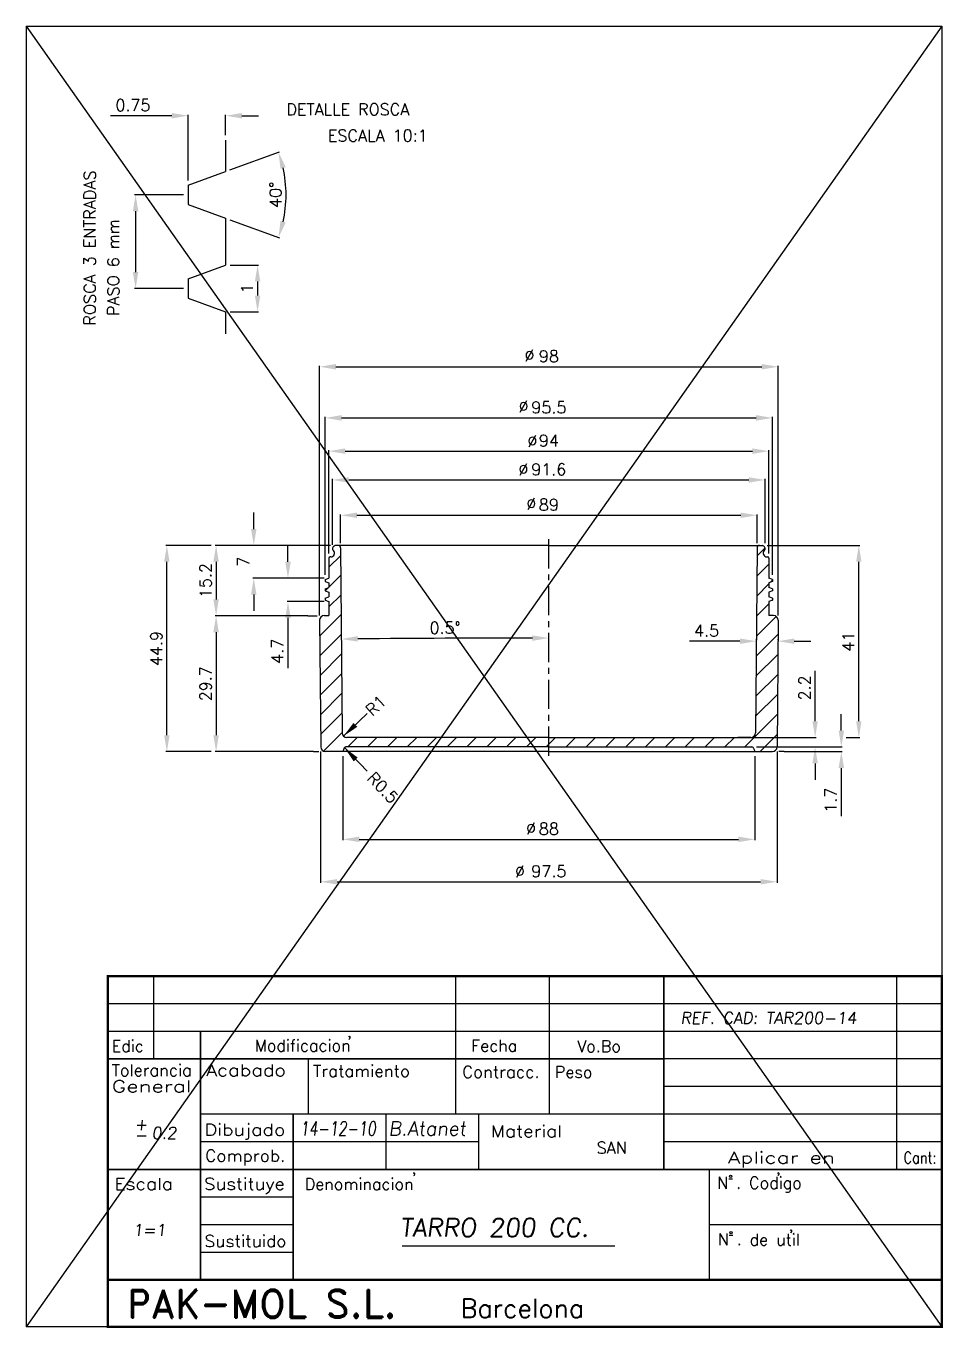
# Model space of a CAD drawing. Extents: x 321 to 964, y 983 to 1560.
# Drawn here: x 548.6 to 744.6, y 982.9 to 1261 of the extents above; entities that cross this region are included whole.
import ezdxf
from ezdxf.enums import TextEntityAlignment as Align

# ---------------------------------------------------------------- set-up
doc = ezdxf.new("R2010")
doc.units = 0
doc.header["$LTSCALE"] = 5
doc.header["$MEASUREMENT"] = 0
doc.linetypes.add('CENTRO', pattern=[2, 1.25, -0.25, 0.25, -0.25])
doc.linetypes.add('CONTINUA', pattern=[0])
doc.layers.get('0').update_dxf_attribs({"linetype": 'CONTINUA'})
doc.layers.get('DEFPOINTS').update_dxf_attribs({"linetype": 'CONTINUA'})
doc.styles.add('25', font='simplex.shx', dxfattribs={"height": 2.5})
doc.styles.add('4', font='ROMANS', dxfattribs={"oblique": 7, "height": 4})
doc.styles.add('ROMAND', font='romand', dxfattribs={"height": 4})
doc.styles.add('ROMANS', font='romans', dxfattribs={"oblique": 7, "height": 2.5})
doc.dimstyles.get("Standard").update_dxf_attribs({"dimtxt": 0.18, "dimasz": 0.18, "dimexe": 0.18, "dimexo": 0.0625, "dimgap": 0.09, "dimtad": 0, "dimtih": 1, "dimtoh": 1, "dimdec": 4, "dimzin": 0, "dimtxsty": 'STANDARD', "dimcen": 0.09, "dimazin": 3, "dimtfac": 1, "dimtdec": 4, "dimtofl": 0, "dimtmove": 0, "dimatfit": 3, "dimtolj": 1, "dimtzin": 0})

# ---------------------------------------------------------------- blocks, each defined once
blk = doc.blocks.new('*D41')
at = {"color": 0, "linetype": 'BYBLOCK'}
for p, q in [((579.77, 1233.78), (566.66, 1233.78)), ((583.27, 1219.97), (583.27, 1233.98)), ((591.27, 1229.59), (591.27, 1233.98)), ((594.77, 1233.78), (598.27, 1233.78))]:
    blk.add_line(p, q, dxfattribs=at)
for points in [[(579.77, 1234.36), (579.77, 1233.19), (583.27, 1233.78)], [(594.77, 1234.36), (594.77, 1233.19), (591.27, 1233.78)]]:
    blk.add_solid(points, dxfattribs=at)
at = {"layer": 'DEFPOINTS', "color": 0, "linetype": 'BYBLOCK'}
for p in [(591.27, 1233.78), (591.27, 1228.59), (583.27, 1218.97)]:
    blk.add_point(p, dxfattribs=at)
at = {"color": 0, "linetype": 'BYBLOCK', "insert": (571.47, 1236.03), "char_height": 2.5, "attachment_point": 5, "style": '25'}
blk.add_mtext('\\A1;0.75', dxfattribs=at)
blk = doc.blocks.new('*D40')
at = {"color": 0, "linetype": 'BYBLOCK'}
for p, q in [((592.21, 1238.99), (602.77, 1242.84)), ((592.21, 1228.31), (602.77, 1224.47))]:
    blk.add_line(p, q, dxfattribs=at)
blk.add_arc((577.54, 1233.65), 26.65, 347.5294, 12.4706, dxfattribs=at)
for points in [[(603, 1239.24), (604.12, 1239.57), (602.58, 1242.77)], [(604.12, 1227.73), (603, 1228.06), (602.58, 1224.54)]]:
    blk.add_solid(points, dxfattribs=at)
at = {"layer": 'DEFPOINTS', "color": 0, "linetype": 'BYBLOCK'}
for p in [(591.27, 1238.65), (583.27, 1235.74), (583.27, 1231.56), (604.01, 1230.56), (591.27, 1228.65)]:
    blk.add_point(p, dxfattribs=at)
at = {"color": 0, "linetype": 'BYBLOCK', "insert": (601.94, 1233.65), "char_height": 2.5, "attachment_point": 5, "rotation": 90, "style": '25'}
blk.add_mtext('\\A1;40°', dxfattribs=at)
blk = doc.blocks.new('*D30')
at = {"color": 0, "linetype": 'BYBLOCK'}
for p, q in [((600.71, 884.14), (591.04, 884.14)), ((591.24, 843.59), (591.24, 880.64)), ((600.71, 840.09), (591.04, 840.09))]:
    blk.add_line(p, q, dxfattribs=at)
for points in [[(590.65, 880.64), (591.82, 880.64), (591.24, 884.14)], [(590.65, 843.59), (591.82, 843.59), (591.24, 840.09)]]:
    blk.add_solid(points, dxfattribs=at)
at = {"layer": 'DEFPOINTS', "color": 0, "linetype": 'BYBLOCK'}
for p in [(591.24, 884.14), (601.71, 884.14), (601.71, 840.09)]:
    blk.add_point(p, dxfattribs=at)
at = {"color": 0, "linetype": 'BYBLOCK', "insert": (588.99, 862.11), "char_height": 2.5, "attachment_point": 5, "rotation": 90, "style": '25'}
blk.add_mtext('\\A1;44.9', dxfattribs=at)
blk = doc.blocks.new('*D39')
at = {"color": 0, "linetype": 'BYBLOCK'}
for p, q in [((582.27, 1233.65), (571.84, 1233.65)), ((572.04, 1230.15), (572.04, 1217.15)), ((582.27, 1213.65), (571.84, 1213.65))]:
    blk.add_line(p, q, dxfattribs=at)
for points in [[(571.46, 1230.15), (572.62, 1230.15), (572.04, 1233.65)], [(571.46, 1217.15), (572.62, 1217.15), (572.04, 1213.65)]]:
    blk.add_solid(points, dxfattribs=at)
at = {"layer": 'DEFPOINTS', "color": 0, "linetype": 'BYBLOCK'}
for p in [(583.27, 1233.65), (572.04, 1213.65), (583.27, 1213.65)]:
    blk.add_point(p, dxfattribs=at)
blk = doc.blocks.new('*D37')
at = {"color": 0, "linetype": 'BYBLOCK'}
for p, q in [((625.06, 877.85), (625.06, 911.57)), ((628.56, 911.37), (717.16, 911.37)), ((720.66, 877.85), (720.66, 911.57))]:
    blk.add_line(p, q, dxfattribs=at)
for points in [[(628.56, 911.96), (628.56, 910.79), (625.06, 911.37)], [(717.16, 911.96), (717.16, 910.79), (720.66, 911.37)]]:
    blk.add_solid(points, dxfattribs=at)
at = {"layer": 'DEFPOINTS', "color": 0, "linetype": 'BYBLOCK'}
for p in [(720.66, 911.37), (625.06, 876.85), (720.66, 876.85)]:
    blk.add_point(p, dxfattribs=at)
at = {"color": 0, "linetype": 'BYBLOCK', "insert": (672.86, 913.62), "char_height": 2.5, "attachment_point": 5, "style": '25'}
blk.add_mtext('\\A1;95.5', dxfattribs=at)
blk = doc.blocks.new('*D31')
at = {"color": 0, "linetype": 'BYBLOCK'}
for p, q in [((628.86, 1137.78), (628.86, 1119.84)), ((716.86, 1137.78), (716.86, 1119.84)), ((632.36, 1120.04), (713.36, 1120.04))]:
    blk.add_line(p, q, dxfattribs=at)
for points in [[(632.36, 1120.62), (632.36, 1119.45), (628.86, 1120.04)], [(713.36, 1120.62), (713.36, 1119.45), (716.86, 1120.04)]]:
    blk.add_solid(points, dxfattribs=at)
at = {"layer": 'DEFPOINTS', "color": 0, "linetype": 'BYBLOCK'}
for p in [(628.86, 1138.78), (716.86, 1138.78), (716.86, 1120.04)]:
    blk.add_point(p, dxfattribs=at)
at = {"color": 0, "linetype": 'BYBLOCK', "insert": (672.86, 1122.29), "char_height": 2.5, "attachment_point": 5, "style": '25'}
blk.add_mtext('\\A1;88', dxfattribs=at)
blk = doc.blocks.new('*D27')
at = {"color": 0, "linetype": 'BYBLOCK'}
for p, q in [((626.61, 1182.98), (626.61, 1197.01)), ((630.11, 1196.81), (715.57, 1196.81)), ((719.07, 1183.28), (719.07, 1197.01))]:
    blk.add_line(p, q, dxfattribs=at)
for points in [[(630.11, 1197.39), (630.11, 1196.22), (626.61, 1196.81)], [(715.57, 1197.39), (715.57, 1196.22), (719.07, 1196.81)]]:
    blk.add_solid(points, dxfattribs=at)
at = {"layer": 'DEFPOINTS', "color": 0, "linetype": 'BYBLOCK'}
for p in [(719.07, 1196.81), (626.61, 1181.98), (719.07, 1182.28)]:
    blk.add_point(p, dxfattribs=at)
at = {"color": 0, "linetype": 'BYBLOCK', "insert": (672.84, 1199.06), "char_height": 2.5, "attachment_point": 5, "style": '25'}
blk.add_mtext('\\A1;91.6', dxfattribs=at)
blk = doc.blocks.new('*D26')
at = {"color": 0, "linetype": 'BYBLOCK'}
for p, q in [((625.86, 1181.08), (625.86, 1203.16)), ((629.36, 1202.96), (716.36, 1202.96)), ((719.86, 1181.08), (719.86, 1203.16))]:
    blk.add_line(p, q, dxfattribs=at)
for points in [[(629.36, 1203.55), (629.36, 1202.38), (625.86, 1202.96)], [(716.36, 1203.55), (716.36, 1202.38), (719.86, 1202.96)]]:
    blk.add_solid(points, dxfattribs=at)
at = {"layer": 'DEFPOINTS', "color": 0, "linetype": 'BYBLOCK'}
for p in [(719.86, 1202.96), (625.86, 1180.08), (719.86, 1180.08)]:
    blk.add_point(p, dxfattribs=at)
at = {"color": 0, "linetype": 'BYBLOCK', "insert": (672.86, 1205.21), "char_height": 2.5, "attachment_point": 5, "style": '25'}
blk.add_mtext('\\A1;94', dxfattribs=at)
blk = doc.blocks.new('*D25')
at = {"color": 0, "linetype": 'BYBLOCK'}
for p, q in [((628.36, 1183.32), (628.36, 1189.46)), ((631.86, 1189.26), (713.86, 1189.26)), ((717.36, 1183.32), (717.36, 1189.46))]:
    blk.add_line(p, q, dxfattribs=at)
for points in [[(631.86, 1189.84), (631.86, 1188.68), (628.36, 1189.26)], [(713.86, 1189.84), (713.86, 1188.68), (717.36, 1189.26)]]:
    blk.add_solid(points, dxfattribs=at)
at = {"layer": 'DEFPOINTS', "color": 0, "linetype": 'BYBLOCK'}
for p in [(717.36, 1189.26), (628.36, 1182.32), (717.36, 1182.32)]:
    blk.add_point(p, dxfattribs=at)
at = {"color": 0, "linetype": 'BYBLOCK', "insert": (672.86, 1191.51), "char_height": 2.5, "attachment_point": 5, "style": '25'}
blk.add_mtext('\\A1;89', dxfattribs=at)
blk = doc.blocks.new('*D35')
at = {"color": 0, "linetype": 'BYBLOCK'}
blk.add_arc((672.86, -3916.87), 5079.9, 90.03948, 90.46052, dxfattribs=at)
for points in [[(632.04, 1162.28), (632.03, 1163.45), (628.53, 1162.83)], [(669.36, 1163.61), (669.36, 1162.44), (672.86, 1163.03)]]:
    blk.add_solid(points, dxfattribs=at)
at = {"layer": 'DEFPOINTS', "color": 0, "linetype": 'BYBLOCK'}
for p in [(672.86, 1185.03), (628.36, 1182.32), (658.09, 1163.01), (628.7, 1143.76), (672.86, 1137.89)]:
    blk.add_point(p, dxfattribs=at)
at = {"color": 0, "linetype": 'BYBLOCK', "insert": (650.69, 1165.23), "char_height": 2.5, "attachment_point": 5, "rotation": 0.25, "style": '25'}
blk.add_mtext('\\A1;0.5°', dxfattribs=at)
blk = doc.blocks.new('*D29')
at = {"color": 0, "linetype": 'BYBLOCK'}
for p, q in [((620.36, 869.09), (601.56, 869.09)), ((601.76, 865.59), (601.76, 843.59)), ((622.6, 840.09), (601.56, 840.09))]:
    blk.add_line(p, q, dxfattribs=at)
for points in [[(601.17, 865.59), (602.34, 865.59), (601.76, 869.09)], [(601.17, 843.59), (602.34, 843.59), (601.76, 840.09)]]:
    blk.add_solid(points, dxfattribs=at)
at = {"layer": 'DEFPOINTS', "color": 0, "linetype": 'BYBLOCK'}
for p in [(621.36, 869.09), (601.76, 840.09), (623.6, 840.09)]:
    blk.add_point(p, dxfattribs=at)
at = {"color": 0, "linetype": 'BYBLOCK', "insert": (599.51, 854.59), "char_height": 2.5, "attachment_point": 5, "rotation": 90, "style": '25'}
blk.add_mtext('\\A1;29.7', dxfattribs=at)
blk = doc.blocks.new('*D36')
at = {"color": 0, "linetype": 'BYBLOCK'}
blk.add_line((634.01, 1134.58), (629.17, 1139.64), dxfattribs=at)
blk.add_solid([(632.01, 1137.51), (631.17, 1136.7), (629.17, 1139.64)], dxfattribs=at)
at = {"layer": 'DEFPOINTS', "color": 0, "linetype": 'BYBLOCK'}
for p in [(629.17, 1139.64), (629.52, 1139.28)]:
    blk.add_point(p, dxfattribs=at)
at = {"color": 0, "linetype": 'BYBLOCK', "insert": (637.38, 1131.06), "char_height": 2.5, "attachment_point": 5, "rotation": 313.7489, "style": '25'}
blk.add_mtext('\\A1;R0.5', dxfattribs=at)
blk = doc.blocks.new('*D38')
at = {"color": 0, "linetype": 'BYBLOCK'}
for p, q in [((609.81, 1186.32), (609.81, 1189.82)), ((625.19, 1182.82), (609.61, 1182.82)), ((624.86, 1175.82), (609.61, 1175.82)), ((609.81, 1172.32), (609.81, 1168.82))]:
    blk.add_line(p, q, dxfattribs=at)
for points in [[(609.22, 1186.32), (610.39, 1186.32), (609.81, 1182.82)], [(609.22, 1172.32), (610.39, 1172.32), (609.81, 1175.82)]]:
    blk.add_solid(points, dxfattribs=at)
at = {"layer": 'DEFPOINTS', "color": 0, "linetype": 'BYBLOCK'}
for p in [(609.81, 1182.82), (626.19, 1182.82), (625.86, 1175.82)]:
    blk.add_point(p, dxfattribs=at)
at = {"color": 0, "linetype": 'BYBLOCK', "insert": (607.56, 1179.32), "char_height": 2.5, "attachment_point": 5, "rotation": 90, "style": '25'}
blk.add_mtext('\\A1;7', dxfattribs=at)
blk = doc.blocks.new('*D28')
at = {"color": 0, "linetype": 'BYBLOCK'}
for p, q in [((626.19, 1182.82), (601.56, 1182.82)), ((601.76, 1179.32), (601.76, 1171.28)), ((621.36, 1167.78), (601.56, 1167.78))]:
    blk.add_line(p, q, dxfattribs=at)
for points in [[(601.17, 1179.32), (602.34, 1179.32), (601.76, 1182.82)], [(601.17, 1171.28), (602.34, 1171.28), (601.76, 1167.78)]]:
    blk.add_solid(points, dxfattribs=at)
at = {"layer": 'DEFPOINTS', "color": 0, "linetype": 'BYBLOCK'}
for p in [(627.19, 1182.82), (601.76, 1167.78), (622.36, 1167.78)]:
    blk.add_point(p, dxfattribs=at)
at = {"color": 0, "linetype": 'BYBLOCK', "insert": (599.51, 1175.3), "char_height": 2.5, "attachment_point": 5, "rotation": 90, "style": '25'}
blk.add_mtext('\\A1;15.2', dxfattribs=at)
blk = doc.blocks.new('*D43')
at = {"color": 0, "linetype": 'BYBLOCK'}
for p, q in [((617.12, 880.64), (617.12, 884.14)), ((623.86, 877.14), (616.92, 877.14)), ((624.86, 872.14), (616.92, 872.14)), ((617.12, 868.64), (617.12, 857.9))]:
    blk.add_line(p, q, dxfattribs=at)
for points in [[(616.54, 880.64), (617.71, 880.64), (617.12, 877.14)], [(616.54, 868.64), (617.71, 868.64), (617.12, 872.14)]]:
    blk.add_solid(points, dxfattribs=at)
at = {"layer": 'DEFPOINTS', "color": 0, "linetype": 'BYBLOCK'}
for p in [(624.86, 877.14), (617.12, 872.14), (625.86, 872.14)]:
    blk.add_point(p, dxfattribs=at)
at = {"color": 0, "linetype": 'BYBLOCK', "insert": (614.87, 861.52), "char_height": 2.5, "attachment_point": 5, "rotation": 90, "style": '25'}
blk.add_mtext('\\A1;4.7', dxfattribs=at)
blk = doc.blocks.new('*D42')
at = {"color": 0, "linetype": 'BYBLOCK'}
for p, q in [((592.27, 1218.65), (598.31, 1218.65)), ((598.11, 1215.15), (598.11, 1212.15)), ((592.27, 1208.65), (598.31, 1208.65))]:
    blk.add_line(p, q, dxfattribs=at)
for points in [[(597.53, 1215.15), (598.69, 1215.15), (598.11, 1218.65)], [(597.53, 1212.15), (598.69, 1212.15), (598.11, 1208.65)]]:
    blk.add_solid(points, dxfattribs=at)
at = {"layer": 'DEFPOINTS', "color": 0, "linetype": 'BYBLOCK'}
for p in [(591.27, 1218.65), (591.27, 1208.65), (598.11, 1208.65)]:
    blk.add_point(p, dxfattribs=at)
at = {"color": 0, "linetype": 'BYBLOCK', "insert": (595.86, 1213.65), "char_height": 2.5, "attachment_point": 5, "rotation": 90, "style": '25'}
blk.add_mtext('\\A1;1', dxfattribs=at)
blk = doc.blocks.new('*D34')
at = {"color": 0, "linetype": 'BYBLOCK'}
for p, q in [((719.53, 1182.82), (739.3, 1182.82)), ((739.1, 1145.28), (739.1, 1179.32)), ((736.41, 1141.78), (739.3, 1141.78))]:
    blk.add_line(p, q, dxfattribs=at)
for points in [[(738.52, 1179.32), (739.68, 1179.32), (739.1, 1182.82)], [(738.52, 1145.28), (739.68, 1145.28), (739.1, 1141.78)]]:
    blk.add_solid(points, dxfattribs=at)
at = {"layer": 'DEFPOINTS', "color": 0, "linetype": 'BYBLOCK'}
for p in [(718.53, 1182.82), (739.1, 1182.82), (735.41, 1141.78)]:
    blk.add_point(p, dxfattribs=at)
at = {"color": 0, "linetype": 'BYBLOCK', "insert": (736.85, 1162.3), "char_height": 2.5, "attachment_point": 5, "rotation": 90, "style": '25'}
blk.add_mtext('\\A1;41', dxfattribs=at)
blk = doc.blocks.new('*D33')
at = {"color": 0, "linetype": 'BYBLOCK'}
for p, q in [((735.36, 844.59), (735.36, 848.09)), ((718.21, 841.09), (735.56, 841.09)), ((723.12, 840.09), (735.56, 840.09)), ((735.36, 836.59), (735.36, 826.33))]:
    blk.add_line(p, q, dxfattribs=at)
for points in [[(734.78, 844.59), (735.95, 844.59), (735.36, 841.09)], [(734.78, 836.59), (735.95, 836.59), (735.36, 840.09)]]:
    blk.add_solid(points, dxfattribs=at)
at = {"layer": 'DEFPOINTS', "color": 0, "linetype": 'BYBLOCK'}
for p in [(717.21, 841.09), (722.12, 840.09), (735.36, 840.09)]:
    blk.add_point(p, dxfattribs=at)
at = {"color": 0, "linetype": 'BYBLOCK', "insert": (733.11, 829.71), "char_height": 2.5, "attachment_point": 5, "rotation": 90, "style": '25'}
blk.add_mtext('\\A1;1.7', dxfattribs=at)
blk = doc.blocks.new('*D32')
at = {"color": 0, "linetype": 'BYBLOCK'}
for p, q in [((729.76, 846.59), (729.76, 857.33)), ((716.03, 843.09), (729.96, 843.09)), ((717.21, 841.09), (729.96, 841.09)), ((729.76, 837.59), (729.76, 834.09))]:
    blk.add_line(p, q, dxfattribs=at)
for points in [[(729.18, 846.59), (730.34, 846.59), (729.76, 843.09)], [(729.18, 837.59), (730.34, 837.59), (729.76, 841.09)]]:
    blk.add_solid(points, dxfattribs=at)
at = {"layer": 'DEFPOINTS', "color": 0, "linetype": 'BYBLOCK'}
for p in [(715.03, 843.09), (729.76, 843.09), (716.21, 841.09)]:
    blk.add_point(p, dxfattribs=at)
at = {"color": 0, "linetype": 'BYBLOCK', "insert": (727.51, 853.71), "char_height": 2.5, "attachment_point": 5, "rotation": 90, "style": '25'}
blk.add_mtext('\\A1;2.2', dxfattribs=at)
blk = doc.blocks.new('*D57')
at = {"color": 0, "linetype": 'BYBLOCK'}
for p, q in [((623.87, 1167.83), (623.87, 1221.19)), ((627.37, 1220.99), (718.36, 1220.99)), ((721.86, 1167.83), (721.86, 1221.19))]:
    blk.add_line(p, q, dxfattribs=at)
for points in [[(627.37, 1221.57), (627.37, 1220.4), (623.87, 1220.99)], [(718.36, 1221.57), (718.36, 1220.4), (721.86, 1220.99)]]:
    blk.add_solid(points, dxfattribs=at)
at = {"layer": 'DEFPOINTS', "color": 0, "linetype": 'BYBLOCK'}
for p in [(721.86, 1220.99), (623.87, 1166.83), (721.86, 1166.83)]:
    blk.add_point(p, dxfattribs=at)
at = {"color": 0, "linetype": 'BYBLOCK', "insert": (672.86, 1223.24), "char_height": 2.5, "attachment_point": 5, "style": '25'}
blk.add_mtext('\\A1;98', dxfattribs=at)
blk = doc.blocks.new('*D58')
at = {"color": 0, "linetype": 'BYBLOCK'}
for p, q in [((624.1, 1138.77), (624.1, 1110.78)), ((721.62, 1138.77), (721.62, 1110.78)), ((627.6, 1110.98), (718.12, 1110.98))]:
    blk.add_line(p, q, dxfattribs=at)
for points in [[(627.6, 1111.56), (627.6, 1110.39), (624.1, 1110.98)], [(718.12, 1111.56), (718.12, 1110.39), (721.62, 1110.98)]]:
    blk.add_solid(points, dxfattribs=at)
at = {"layer": 'DEFPOINTS', "color": 0, "linetype": 'BYBLOCK'}
for p in [(624.1, 1139.77), (721.62, 1139.77), (721.62, 1110.98)]:
    blk.add_point(p, dxfattribs=at)
at = {"color": 0, "linetype": 'BYBLOCK', "insert": (672.86, 1113.23), "char_height": 2.5, "attachment_point": 5, "style": '25'}
blk.add_mtext('\\A1;97.5', dxfattribs=at)
blk = doc.blocks.new('*D59')
at = {"color": 0, "linetype": 'BYBLOCK'}
blk.add_line((634.07, 1130.12), (628.98, 1125.31), dxfattribs=at)
blk.add_solid([(631.12, 1128.14), (631.93, 1127.3), (628.98, 1125.31)], dxfattribs=at)
at = {"layer": 'DEFPOINTS', "color": 0, "linetype": 'BYBLOCK'}
for p in [(628.98, 1125.31), (629.71, 1126)]:
    blk.add_point(p, dxfattribs=at)
at = {"color": 0, "linetype": 'BYBLOCK', "insert": (635.92, 1131.87), "char_height": 2.5, "attachment_point": 5, "rotation": 43.4045, "style": '25'}
blk.add_mtext('\\A1;R1', dxfattribs=at)
blk = doc.blocks.new('*D60')
at = {"color": 0, "linetype": 'BYBLOCK'}
for p, q in [((701.17, 1129.55), (690.43, 1129.55)), ((704.67, 1130.05), (704.67, 1129.75)), ((709.3, 1130.01), (709.3, 1129.75)), ((712.8, 1129.55), (716.3, 1129.55))]:
    blk.add_line(p, q, dxfattribs=at)
for points in [[(701.17, 1130.14), (701.17, 1128.97), (704.67, 1129.55)], [(712.8, 1130.14), (712.8, 1128.97), (709.3, 1129.55)]]:
    blk.add_solid(points, dxfattribs=at)
at = {"layer": 'DEFPOINTS', "color": 0, "linetype": 'BYBLOCK'}
for p in [(704.67, 1129.55), (704.67, 1129.05), (709.3, 1129.01)]:
    blk.add_point(p, dxfattribs=at)
at = {"color": 0, "linetype": 'BYBLOCK', "insert": (694.05, 1131.8), "char_height": 2.5, "attachment_point": 5, "style": '25'}
blk.add_mtext('\\A1;4.5', dxfattribs=at)

msp = doc.modelspace()

# ---------------------------------------------------------------- linework, layer by layer
at = {"color": 7}
for p, q in [((548.62832, 1260.95122), (744.31408, 1260.95122)), ((548.62832, 1260.95122), (548.62832, 983.1162)), ((744.31408, 1260.95122), (744.31408, 983.1162)), ((575.88793, 1058.0162), (575.88793, 1040.3162)), ((640.41408, 1058.0162), (640.41408, 1028.5162)), ((660.41408, 1058.0162), (660.41408, 1040.3162)), ((734.61408, 1058.0162), (734.61408, 1016.7162)), ((744.31408, 1052.1162), (566.11408, 1052.1162)), ((566.11408, 1052.1162), (566.11408, 983.1162)), ((684.91408, 1052.1162), (684.91408, 1016.7162)), ((744.31408, 1052.1162), (744.31408, 984.1162)), ((744.31408, 1046.2162), (566.11408, 1046.2162)), ((585.91408, 1046.2162), (585.91408, 993.1162)), ((744.31408, 1040.3162), (566.11408, 1040.3162)), ((608.91408, 1040.3162), (608.91408, 1028.5162)), ((660.41408, 1040.3162), (660.41408, 1028.5162)), ((744.31408, 1034.4162), (684.91408, 1034.4162)), ((744.31408, 1028.5162), (585.91408, 1028.5162)), ((605.71408, 1028.5162), (605.71408, 993.1162)), ((625.51408, 1028.5162), (625.51408, 1016.7162)), ((645.31408, 1028.5162), (645.31408, 1016.7162)), ((645.31408, 1022.6162), (585.91408, 1022.6162)), ((744.31408, 1022.6162), (684.91408, 1022.6162)), ((744.31408, 1016.7162), (566.11408, 1016.7162)), ((694.61408, 1016.7162), (694.61408, 993.1162)), ((605.71408, 1010.8162), (585.91408, 1010.8162)), ((605.71408, 1004.9162), (585.91408, 1004.9162)), ((744.31408, 1004.9162), (694.61408, 1004.9162)), ((605.71408, 999.0162), (585.91408, 999.0162)), ((744.31408, 993.1162), (566.11408, 993.1162)), ((744.31408, 983.1162), (548.62832, 983.1162)), ((744.31408, 983.1162), (566.11408, 983.1162))]:
    msp.add_line(p, q, dxfattribs=at)
at = {"color": 1}
for p, q in [((744.31408, 1260.95122), (548.62832, 983.1162)), ((548.62832, 1260.95122), (744.31408, 983.1162)), ((583.27453, 1226.98442), (591.27453, 1229.89619)), ((583.27453, 1222.80795), (591.27453, 1219.89619)), ((583.27453, 1206.98442), (591.27453, 1209.89619)), ((583.27453, 1202.80795), (591.27453, 1199.89619)), ((614.09639, 1149.1738), (614.33194, 1148.93181)), ((660.34897, 1150.01571), (614.6783, 1150.01571)), ((660.34897, 1150.01571), (706.01963, 1150.01571)), ((704.8336, 1147.75503), (706.55067, 1149.4721)), ((706.60155, 1149.1738), (706.36599, 1148.93181)), ((613.34897, 1145.36585), (615.86324, 1147.88013)), ((613.75868, 1147.5738), (613.64897, 1147.5738)), ((704.79625, 1143.47504), (707.34897, 1146.02776)), ((706.93925, 1147.5738), (707.04897, 1147.5738)), ((612.54897, 1142.72454), (613.34897, 1143.01571)), ((613.34897, 1141.12321), (615.89994, 1143.67419)), ((708.14897, 1142.72454), (707.34897, 1143.01571)), ((612.54897, 1142.30689), (613.34897, 1142.01571)), ((612.54897, 1140.72454), (613.34897, 1141.01571)), ((612.54897, 1140.32321), (613.17995, 1140.9542)), ((612.54897, 1140.30689), (613.34897, 1140.01571)), ((704.7589, 1139.19505), (707.34897, 1141.78512)), ((708.14897, 1142.30689), (707.34897, 1142.01571)), ((708.14897, 1140.72454), (707.34897, 1141.01571)), ((708.14897, 1140.30689), (707.34897, 1140.01571)), ((707.71152, 1142.14768), (708.14897, 1142.58512)), ((612.54897, 1138.72454), (613.34897, 1139.01571)), ((612.54897, 1138.30689), (613.34897, 1138.01571)), ((613.34897, 1136.88057), (615.93665, 1139.46825)), ((704.72155, 1134.91506), (707.34897, 1137.54248)), ((708.14897, 1138.72454), (707.34897, 1139.01571)), ((708.14897, 1138.30689), (707.34897, 1138.01571)), ((708.09302, 1138.28653), (708.14897, 1138.34248)), ((611.38205, 1130.67102), (615.97335, 1135.26232)), ((612.32815, 1135.02786), (613.34897, 1135.05302)), ((704.6842, 1130.63507), (708.90553, 1134.8564)), ((708.36978, 1135.02786), (707.34897, 1135.05302)), ((611.41876, 1126.46508), (616.01006, 1131.05638)), ((704.64685, 1126.35508), (709.31899, 1131.02722)), ((611.45546, 1122.25915), (616.04676, 1126.85045)), ((704.6095, 1122.07508), (709.28164, 1126.74723)), ((611.49217, 1118.05321), (616.08347, 1122.64451)), ((704.57214, 1117.79509), (709.24429, 1122.46723)), ((611.52887, 1113.84727), (616.12017, 1118.43857)), ((704.53479, 1113.5151), (709.20694, 1118.18724)), ((611.56558, 1109.64134), (616.15688, 1114.23264)), ((702.22889, 1106.96655), (709.16958, 1113.90725)), ((612.13343, 1105.96655), (616.19358, 1110.0267)), ((705.47153, 1105.96655), (709.13223, 1109.62726)), ((660.34897, 1106.96655), (617.00058, 1106.96655)), ((660.34897, 1108.96655), (617.19414, 1108.96655)), ((617.37607, 1106.96655), (619.37607, 1108.96655)), ((621.61871, 1106.96655), (623.61871, 1108.96655)), ((625.86135, 1106.96655), (627.86135, 1108.96655)), ((630.104, 1106.96655), (632.104, 1108.96655)), ((634.34664, 1106.96655), (636.34664, 1108.96655)), ((638.58928, 1106.96655), (640.58928, 1108.96655)), ((642.83192, 1106.96655), (644.83192, 1108.96655)), ((647.07456, 1106.96655), (649.07456, 1108.96655)), ((651.3172, 1106.96655), (653.3172, 1108.96655)), ((655.55984, 1106.96655), (657.55984, 1108.96655)), ((659.80248, 1106.96655), (661.80248, 1108.96655)), ((660.34897, 1108.96655), (703.50379, 1108.96655)), ((660.34897, 1106.96655), (703.69735, 1106.96655)), ((664.04512, 1106.96655), (666.04512, 1108.96655)), ((668.28776, 1106.96655), (670.28776, 1108.96655)), ((672.5304, 1106.96655), (674.5304, 1108.96655)), ((676.77304, 1106.96655), (678.77304, 1108.96655)), ((681.01568, 1106.96655), (683.01568, 1108.96655)), ((685.25832, 1106.96655), (687.25832, 1108.96655)), ((689.50096, 1106.96655), (691.50096, 1108.96655)), ((693.74361, 1106.96655), (695.74361, 1108.96655)), ((697.98625, 1106.96655), (699.98625, 1108.96655)), ((660.34897, 1105.96655), (612.58896, 1105.96655)), ((616.51762, 1106.59596), (616.34897, 1105.96655)), ((660.34897, 1105.96655), (708.10898, 1105.96655)), ((704.18032, 1106.59596), (704.34897, 1105.96655))]:
    msp.add_line(p, q, dxfattribs=at)
at = {"color": 1, "linetype": 'CONTINUA'}
for p, q in [((591.27453, 1236.60386), (591.27453, 1229.89619)), ((583.27453, 1226.98442), (583.27453, 1222.80795)), ((591.27453, 1219.89619), (591.27453, 1209.89619)), ((583.27453, 1206.98442), (583.27453, 1202.80795)), ((591.27453, 1199.89619), (591.27453, 1195.17741)), ((615.84897, 1149.51571), (616.19418, 1109.95783)), ((704.84897, 1149.51571), (704.50375, 1109.95783)), ((613.34897, 1147.2738), (613.34897, 1143.01571)), ((707.34897, 1147.2738), (707.34897, 1143.01571)), ((612.54897, 1142.72454), (612.54897, 1142.30689)), ((612.54897, 1140.72454), (612.54897, 1140.30689)), ((613.34897, 1142.01571), (613.34897, 1141.01571)), ((707.34897, 1142.01571), (707.34897, 1141.01571)), ((708.14897, 1142.72454), (708.14897, 1142.30689)), ((708.14897, 1140.72454), (708.14897, 1140.30689)), ((612.54897, 1138.72454), (612.54897, 1138.30689)), ((613.34897, 1140.01571), (613.34897, 1139.01571)), ((613.34897, 1138.01571), (613.34897, 1135.05302)), ((707.34897, 1140.01571), (707.34897, 1139.01571)), ((707.34897, 1138.01571), (707.34897, 1135.05302)), ((708.14897, 1138.72454), (708.14897, 1138.30689)), ((611.35283, 1134.01944), (611.58899, 1106.95783)), ((709.3451, 1134.01944), (709.10894, 1106.95783))]:
    msp.add_line(p, q, dxfattribs=at)
at = {"linetype": 'CENTRO'}
msp.add_line((660.34897, 1105.08128), (660.34897, 1152.22142), dxfattribs=at)
for p, q in [((608.84092, 1134.96655), (610.83758, 1134.96655)), ((703.51248, 1108.96655), (700.74165, 1108.96655)), ((610.08891, 1105.96655), (611.22099, 1105.96655)), ((710.60903, 1105.96655), (709.47694, 1105.96655)), ((629.02369, 1000.3865), (674.47905, 1000.3865))]:
    msp.add_line(p, q)
at = {"color": 4}
for p, q in [((698.77312, 1014.70144), (699.56103, 1014.70144)), ((698.85864, 1002.67101), (699.64654, 1002.67101))]:
    msp.add_line(p, q, dxfattribs=at)
for points, const_width in [([(566.11408, 1058.0162), (566.11408, 983.1162), (744.31408, 983.1162), (744.31408, 1010.8162), (744.31408, 1058.0162), (566.11408, 1058.0162)], 0.5), ([(684.91408, 1016.7162), (684.91408, 1058.0162)], 0.3), ([(585.91408, 993.1162), (585.91408, 1046.2162)], 0.3), ([(566.11408, 1040.3162), (684.91408, 1040.3162)], 0.3), ([(605.71408, 993.1162), (605.71408, 1028.5162)], 0.3), ([(744.31408, 1016.7162), (566.11408, 1016.7162)], 0.3), ([(694.61408, 993.1162), (694.61408, 1016.7162)], 0.3), ([(566.11408, 993.1162), (744.31408, 993.1162)], 0.5)]:
    msp.add_lwpolyline(points, dxfattribs=dict(const_width=const_width))
for centre in [(699.18583, 1015.26443), (699.27135, 1003.234)]:
    msp.add_circle(centre, 0.27058, dxfattribs=at)
at = {"color": 1}
for centre, radius, start, end in [((613.75868, 1148.3738), 0.8, 270, 44.2278587), ((614.99639, 1149.1738), 0.9, 110.6971949, 180), ((615.34897, 1149.51571), 0.5, 360, 90), ((705.34897, 1149.51571), 0.5, 90, 180), ((705.70155, 1149.1738), 0.9, 0, 69.3028051), ((706.93925, 1148.3738), 0.8, 135.7721413, 270), ((613.64897, 1147.2738), 0.3, 90, 180), ((707.04897, 1147.2738), 0.3, 0, 90), ((612.35279, 1134.02816), 1, 91.4120007, 180.5), ((708.34514, 1134.02816), 1, 359.5, 88.5879993), ((617.19414, 1109.96655), 1, 180.5, 270), ((703.50379, 1109.96655), 1, 270, 359.5), ((612.58896, 1106.96655), 1, 180.5, 270), ((617.00058, 1106.46655), 0.5, 90, 165), ((703.69735, 1106.46655), 0.5, 15, 90), ((708.10898, 1106.96655), 1, 270, 359.5)]:
    msp.add_arc(centre, radius, start, end, dxfattribs=at)

# ---------------------------------------------------------------- texts
at = {"color": 7, "style": '25'}
for s, p in [('DETALLE ROSCA', (604.27254, 1241.89361)), ('ESCALA 10:1', (613.14128, 1236.29853))]:
    msp.add_text(s, height=2.5, dxfattribs=at).set_placement(p)
for s, p in [('ROSCA 3 ENTRADAS', (563.50616, 1197.00304)), ('PASO 6 mm', (568.54002, 1199.03711))]:
    msp.add_text(s, height=2.5, rotation=90, dxfattribs=at).set_placement(p)
at = {"style": '25'}
for s, p in [('%%c', (655.1439, 1189.35969)), ('%%c', (653.87594, 1178.4759)), ('%%c', (655.77671, 1171.0627)), ('%%c', (653.8443, 1165.01029)), ('%%c', (655.53731, 1157.68799)), ('%%C', (655.48159, 1088.32416)), ('%%C', (653.10285, 1079.16844)), ('SAN', (670.58058, 1020.09806))]:
    msp.add_text(s, height=2.5, dxfattribs=at).set_placement(p)
at = {"oblique": 7}
for s, height, style, p in [('REF. CAD: TAR200-14', 2.5, 'ROMANS', (688.49102, 1047.84038)), ('+', 2.5, 'ROMANS', (571.8208, 1025.10221)), ('B.Atanet', 3, 'ROMANS', (626.09665, 1023.99585)), ('-', 2.5, 'ROMANS', (571.8208, 1022.82456)), ('0.2', 2.5, 'ROMANS', (575.48084, 1023.27104)), ('1=1', 2.5, 'ROMANS', (571.4613, 1002.5553)), ('TARRO 200 CC.', 3.8919771, '4', (628.50235, 1002.38584))]:
    msp.add_text(s, height=height, dxfattribs=dict(at, style=style)).set_placement(p)
at = {"color": 4}
for s, height, style, p in [('Edic', 2.5, 'ROMANS', (566.93686, 1041.84663)), ('Modificacion', 2.5, 'ROMANS', (597.51429, 1041.93175)), ("'", 2.5, '25', (617.20964, 1042.71696)), ('Fecha', 2.5, 'ROMANS', (643.74056, 1041.9031)), ('Vo.Bo', 2.5, 'ROMANS', (666.41676, 1041.78859)), ('Peso', 2.5, 'ROMANS', (661.63697, 1036.2766)), ("'", 2.5, '25', (631.00628, 1013.53967)), ('N . Codigo', 2.5, 'ROMANS', (696.28523, 1012.61409)), ("'", 2.5, '25', (708.83616, 1013.57608)), ('Denominacion', 2.5, 'ROMANS', (608.18494, 1012.34426)), ('N .', 2.5, 'ROMANS', (696.44127, 1000.56338)), ('de util', 2.5, 'ROMANS', (703.24411, 1000.4695)), ("'", 2.5, '25', (711.52295, 1001.34514)), ('PAK-MOL S.L.', 6, 'ROMAND', (570.18874, 985.0203)), ('Barcelona', 4, '4', (641.47342, 985.0792))]:
    msp.add_text(s, height=height, dxfattribs=dict(at, style=style)).set_placement(p)
at = {"color": 4, "style": 'ROMANS'}
for s, width, p, p2 in [('Tolerancia', 0.940146, (566.93323, 1036.67182), (584.05732, 1036.67182)), ('Acabado', 1.121612, (587.10698, 1036.67182), (604.19821, 1036.67182)), ('Tratamiento', 0.957353, (609.92852, 1036.48914), (630.67116, 1036.48914)), ('Contracc.', 0.959177, (641.83721, 1036.30298), (658.39444, 1036.30298)), ('General', 1.270843, (566.98043, 1033.22878), (583.92501, 1033.22878)), ('Dibujado', 1.108803, (586.77385, 1023.95906), (604.0659, 1023.95906)), ('Material', 1.090532, (647.94846, 1023.64359), (663.13801, 1023.64359)), ('Comprob.', 0.987886, (586.89551, 1018.39723), (604.0659, 1018.39723)), ('Aplicar en', 1.221721, (698.62177, 1017.98425), (721.45631, 1017.98425)), ('Cant:', 0.770947, (736.1253, 1017.98425), (743.19232, 1017.98425)), ('Escala', 1.088591, (567.53597, 1012.38177), (579.97702, 1012.38177)), ('Sustituye', 1.051982, (586.6522, 1012.38177), (603.93477, 1012.38177)), ('Sustituido', 0.979997, (586.77385, 1000.16729), (604.27379, 1000.16729))]:
    msp.add_text(s, height=2.5, dxfattribs=dict(at, width=width)).set_placement(p, p2, align=Align.FIT)
at = {"style": 'ROMANS', "oblique": 7, "width": 0.672745}
msp.add_text('14-12-10', height=3, dxfattribs=at).set_placement((607.17157, 1023.94724), (623.41355, 1023.94724), align=Align.FIT)

# ---------------------------------------------------------------- dimensions: what is measured, and where the dimension line sits
for base, p1, p2, text, picture, middle, set_off in [((591.27453, 1241.79539), (583.27453, 1226.98442), (591.27453, 1236.60386), '0.75', '*D41', (571.46501, 1241.79539), (0, 8.01742)), ((707.34897, 1170.15606), (613.34897, 1147.2738), (707.34897, 1147.2738), '94', '*D26', (660.34897, 1170.15606), (-12.51525, -32.80867))]:
    dim = msp.add_linear_dim(base=base, p1=p1, p2=p2, text=text, dimstyle='STANDARD', override={"dimtxt": 1, "dimasz": 3.5, "dimexe": 0.2, "dimexo": 1, "dimgap": 1, "dimtad": 1, "dimtih": 0, "dimtoh": 0, "dimzin": 8, "dimtxsty": '25', "dimcen": 0, "dimtzin": 8})
    dim.commit()
    dim.dimension.update_dxf_attribs({"geometry": picture, "text_midpoint": middle, "dimtype": 160, "insert": set_off})
for base, line1, line2, picture, middle, set_off in [((604.00971, 1221.80199), ((583.27453, 1226.98442), (591.27453, 1229.89619)), ((583.27453, 1222.80795), (591.27453, 1219.89619)), '*D40', (601.93992, 1224.89619), (0, -8.75642)), ((645.57216, 1130.19718), ((660.34897, 1105.08128), (660.34897, 1152.22142)), ((615.84897, 1149.51571), (616.18553, 1110.9491)), '*D35', (638.17398, 1132.42029), (-12.51525, -32.80867))]:
    dim = msp.add_angular_dim_2l(base=base, line1=line1, line2=line2, dimstyle='STANDARD', override={"dimtxt": 1, "dimasz": 3.5, "dimexe": 0.2, "dimexo": 1, "dimgap": 1, "dimtad": 1, "dimtih": 0, "dimtoh": 0, "dimzin": 8, "dimtxsty": '25', "dimcen": 0, "dimtzin": 8})
    dim.commit()
    dim.dimension.update_dxf_attribs({"geometry": picture, "text_midpoint": middle, "insert": set_off})
for base, p1, p2, text, picture, middle, set_off in [((572.04109, 1204.89619), (583.27453, 1224.89619), (583.27453, 1204.89619), ' ', '*D39', (572.04109, 1214.89619), (0, -8.75642)), ((598.1113, 1199.89619), (591.27453, 1209.89619), (591.27453, 1199.89619), '1', '*D42', (595.8613, 1204.89619), (0, -8.75642)), ((578.72205, 1150.01571), (589.19324, 1105.96655), (589.19324, 1150.01571), '44.9', '*D30', (576.47205, 1127.99113), (-12.51525, 265.87697)), ((604.60757, 1138.01571), (612.34897, 1143.01571), (613.34897, 1138.01571), '4.7', '*D43', (602.35757, 1127.39667), (-12.51525, 265.87697))]:
    dim = msp.add_linear_dim(base=base, p1=p1, p2=p2, angle=90, text=text, dimstyle='STANDARD', override={"dimtxt": 1, "dimasz": 3.5, "dimexe": 0.2, "dimexo": 1, "dimgap": 1, "dimtad": 1, "dimtih": 0, "dimtoh": 0, "dimzin": 8, "dimtxsty": '25', "dimcen": 0, "dimtzin": 8})
    dim.commit()
    dim.dimension.update_dxf_attribs({"geometry": picture, "text_midpoint": middle, "insert": set_off})
for base, p1, p2, text, picture, middle, set_off in [((709.3451, 1188.17891), (611.35283, 1134.01944), (709.3451, 1134.01944), '98', '*D57', (660.34897, 1190.42891), (-12.51525, -32.80867)), ((708.14897, 1177.25096), (612.54897, 1142.72454), (708.14897, 1142.72454), '95.5', '*D37', (660.34897, 1179.50096), (-12.51525, 265.87697)), ((706.55067, 1163.99844), (614.09639, 1149.1738), (706.55067, 1149.4721), '91.6', '*D27', (660.32353, 1166.24844), (-12.51525, -32.80867)), ((704.84897, 1156.45038), (615.84897, 1149.51571), (704.84897, 1149.51571), '89', '*D25', (660.34897, 1158.70038), (-12.51525, -32.80867)), ((709.10894, 1078.16785), (611.58899, 1106.95783), (709.10894, 1106.95783), '97.5', '*D58', (660.34897, 1080.41785), (-12.51525, -32.80867))]:
    dim = msp.add_linear_dim(base=base, p1=p1, p2=p2, text=text, dimstyle='STANDARD', override={"dimtxt": 1, "dimasz": 3.5, "dimexe": 0.2, "dimexo": 1, "dimgap": 1, "dimtad": 1, "dimtih": 0, "dimtoh": 0, "dimzin": 8, "dimtxsty": '25', "dimcen": 0, "dimtzin": 8})
    dim.commit()
    dim.dimension.update_dxf_attribs({"geometry": picture, "text_midpoint": middle, "insert": set_off})
dim = msp.add_linear_dim(base=(597.29074, 1150.01571), p1=(613.34897, 1143.01571), p2=(613.6783, 1150.01571), angle=90, dimstyle='STANDARD', override={"dimtxt": 1, "dimasz": 3.5, "dimexe": 0.2, "dimexo": 1, "dimgap": 1, "dimtad": 1, "dimtih": 0, "dimtoh": 0, "dimzin": 8, "dimtxsty": '25', "dimcen": 0, "dimtzin": 8})
dim.commit()
dim.dimension.update_dxf_attribs({"geometry": '*D38', "text_midpoint": (597.29074, 1146.51571), "dimtype": 160, "insert": (-12.51525, -32.80867)})
for base, p1, p2, text, picture, middle, set_off in [((589.24222, 1134.96655), (614.6783, 1150.01571), (609.84092, 1134.96655), '15.2', '*D28', (589.24222, 1142.49113), (-12.51525, -32.80867)), ((726.58564, 1150.01571), (722.89154, 1108.96655), (706.01963, 1150.01571), '41', '*D34', (726.58564, 1129.49113), (-12.51525, -32.80867)), ((589.24222, 1105.96655), (608.84092, 1134.96655), (611.08891, 1105.96655), '29.7', '*D29', (589.24222, 1120.46655), (-12.51525, 265.87697)), ((717.24408, 1108.96655), (703.69735, 1106.96655), (702.51248, 1108.96655), '2.2', '*D32', (717.24408, 1119.5856), (-12.51525, 265.87697)), ((722.84901, 1105.96655), (704.69735, 1106.96655), (709.60903, 1105.96655), '1.7', '*D33', (722.84901, 1095.5856), (-12.51525, 265.87697))]:
    dim = msp.add_linear_dim(base=base, p1=p1, p2=p2, angle=90, text=text, dimstyle='STANDARD', override={"dimtxt": 1, "dimasz": 3.5, "dimexe": 0.2, "dimexo": 1, "dimgap": 1, "dimtad": 1, "dimtih": 0, "dimtoh": 0, "dimzin": 8, "dimtxsty": '25', "dimcen": 0, "dimtzin": 8})
    dim.commit()
    dim.dimension.update_dxf_attribs({"geometry": picture, "text_midpoint": middle, "dimtype": 160, "insert": set_off})
dim = msp.add_linear_dim(base=(704.67036, 1129.55434), p1=(709.30138, 1129.0091), p2=(704.67036, 1129.04951), text='4.5', dimstyle='STANDARD', override={"dimtxt": 1, "dimasz": 3.5, "dimexe": 0.2, "dimexo": 1, "dimgap": 1, "dimtad": 1, "dimtih": 0, "dimtoh": 0, "dimzin": 8, "dimtxsty": '25', "dimcen": 0, "dimtzin": 8})
dim.commit()
dim.dimension.update_dxf_attribs({"geometry": '*D60', "text_midpoint": (694.05131, 1131.80434)})
for center, mpoint, picture, middle, set_off in [((617.19414, 1109.96655), (616.46762, 1109.27941), '*D59', (623.40417, 1115.84), (-12.51525, -16.03483)), ((617.00058, 1106.46655), (616.65483, 1106.82774), '*D36', (624.86226, 1098.25381), (-12.51525, -32.80867))]:
    dim = msp.add_radius_dim(center=center, mpoint=mpoint, dimstyle='STANDARD', override={"dimtxt": 1, "dimasz": 3.5, "dimexe": 0.2, "dimexo": 1, "dimgap": 1, "dimtad": 1, "dimtih": 0, "dimtoh": 0, "dimzin": 8, "dimtxsty": '25', "dimcen": 0, "dimtzin": 8})
    dim.commit()
    dim.dimension.update_dxf_attribs({"geometry": picture, "text_midpoint": middle, "dimtype": 164, "insert": set_off})
dim = msp.add_linear_dim(base=(704.34897, 1087.22673), p1=(616.34897, 1105.96655), p2=(704.34897, 1105.96655), dimstyle='STANDARD', override={"dimtxt": 1, "dimasz": 3.5, "dimexe": 0.2, "dimexo": 1, "dimgap": 1, "dimtad": 1, "dimtih": 0, "dimtoh": 0, "dimzin": 8, "dimtxsty": '25', "dimcen": 0, "dimtzin": 8})
dim.commit()
dim.dimension.update_dxf_attribs({"geometry": '*D31', "text_midpoint": (660.34897, 1087.22673), "dimtype": 160, "insert": (-12.51525, -32.80867)})

doc.saveas('drawing.dxf')
